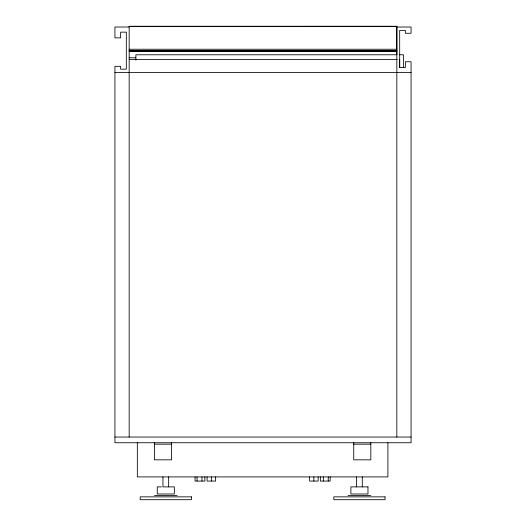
<?xml version="1.0" encoding="UTF-8"?>
<svg xmlns="http://www.w3.org/2000/svg" width="526" height="526" viewBox="0 0 526 526"><rect width="100%" height="100%" fill="white"/><g stroke="black" fill="none" stroke-linecap="round" stroke-linejoin="round"><path stroke-width="0.79" d="M129.166 27.017L114.931 27.017L114.931 37.846L120.625 37.846L120.625 32.152L126.319 32.152L126.319 69.169L120.625 69.169L120.625 66.322L114.931 66.322L114.931 442.747L411.069 442.747L411.069 61.746L405.375 61.746L405.375 67.44L399.681 67.44L399.681 30.423L405.375 30.423L405.375 33.27L411.069 33.27L411.069 27.017L396.834 27.017L396.834 437.053M129.166 26.346L396.834 26.346M129.166 26.458L396.834 26.51M129.166 49.234L396.834 49.234L396.834 26.3L129.166 26.313L129.166 437.053M129.166 50.759L396.834 50.759M129.166 50.996L396.834 50.996M129.166 51.206L396.834 51.206M396.992 54.776L135.899 54.776L135.899 60.069M399.458 54.776L403.56 54.776L403.56 67.512M129.166 57.781L135.734 57.781M129.166 59.504L397.222 59.504M114.931 72.575L411.069 72.575M114.931 437.053L411.069 437.053M154.414 444.174L171.502 444.174M353.742 444.174L370.823 444.174M161.535 486.885L157.261 486.885L157.261 494.006L174.349 494.006L174.349 486.885L162.955 486.885L162.955 476.918M154.48 495.426L177.13 495.426M348.107 495.426L370.758 495.426M399.681 59.504L399.681 67.676M396.834 49.674L396.834 54.678M387.912 442.76L387.912 476.911L137.332 476.918L137.332 442.76M370.823 442.747L370.823 459.836L353.742 459.836L353.742 442.747M362.282 476.918L362.282 486.885M356.589 476.918L356.589 486.885M330.157 476.918L330.157 481.066L320.367 481.066L320.367 476.918M328.237 476.918L328.237 481.066M323.345 476.918L323.345 481.066M318.145 476.918L318.145 481.066L309.604 481.066L309.604 476.918M313.871 476.918L313.871 481.066M215.634 476.918L215.634 481.066L207.093 481.066L207.093 476.918M211.367 476.918L211.367 481.066M204.877 476.918L204.877 481.066L195.067 481.066L195.067 476.918M201.971 476.918L201.971 481.066M197.066 476.918L197.066 481.066M171.502 442.747L171.502 459.836L154.414 459.836L154.414 442.747M168.649 476.918L168.649 486.885M367.976 486.885L350.888 486.885L350.888 494.006L367.976 494.006L367.976 486.885M191.431 496.853L140.179 496.853L140.179 499.7L191.431 499.7L191.431 496.853M385.058 496.853L333.806 496.853L333.806 499.7L385.058 499.7L385.058 496.853"/></g></svg>
